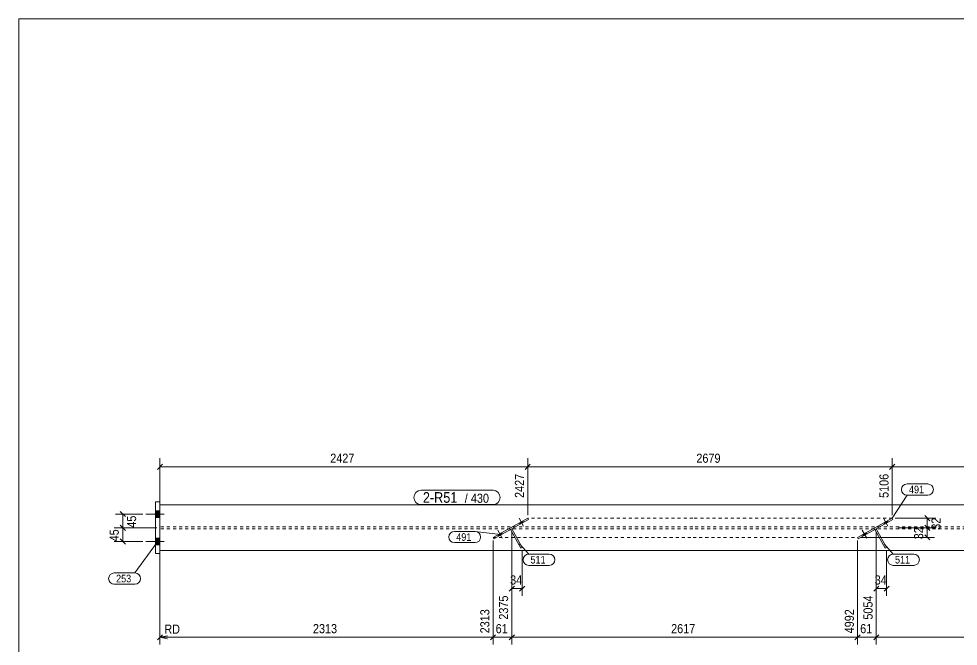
# Model space of a CAD drawing. Header units: millimetres. Extents: x 2 to 579, y 1 to 405.
# Drawn here: x 5 to 313.5, y 198.8 to 405 of the extents above; entities that cross this region are included whole.
import ezdxf

# ---------------------------------------------------------------- set-up
doc = ezdxf.new("R2010")
doc.units = ezdxf.units.MM
doc.linetypes.add('XKITLINE00', pattern=[0])
doc.linetypes.add('XKITLINE01', pattern=[4, 1, -1, 1, -1])
for name, color, linetype, lineweight in [('Bolt', 3, 'Continuous', 0), ('Dimensions', 7, 'Continuous', 0), ('DrawingSheet', 5, 'Continuous', 0), ('GraphicObject', 6, 'Continuous', 0), ('Part', 2, 'Continuous', 0), ('PartMark', 7, 'Continuous', 0)]:
    doc.layers.add(name, color=color, linetype=linetype, lineweight=lineweight)
doc.styles.add('ARIAL', font='ARIAL.TTF')

# ---------------------------------------------------------------- blocks, each defined once
blk = doc.blocks.new('*A12')
at = {"layer": 'Bolt'}
for points in [[(51.35, 241.17), (49.85, 241.17), (49.85, 243.37), (51.35, 243.37)], [(51.35, 241.17), (49.85, 241.17), (49.85, 243.37), (51.35, 243.37)], [(51.35, 241.17), (49.85, 241.17), (49.85, 243.37), (51.35, 243.37)], [(51.35, 232.17), (49.85, 232.17), (49.85, 234.37), (51.35, 234.37)], [(51.35, 232.17), (49.85, 232.17), (49.85, 234.37), (51.35, 234.37)], [(51.35, 232.17), (49.85, 232.17), (49.85, 234.37), (51.35, 234.37)]]:
    blk.add_hatch(color=3, dxfattribs=at).paths.add_polyline_path(points, flags=17)
at = {"layer": 'Bolt', "color": 3, "linetype": 'XKITLINE00', "lineweight": 0}
for p, q in [((46.75, 242.27), (52.75, 242.27)), ((46.75, 242.27), (52.75, 242.27)), ((46.75, 242.27), (52.75, 242.27)), ((49.85, 243.37), (51.35, 243.37)), ((49.85, 243.37), (51.35, 243.37)), ((49.85, 243.37), (51.35, 243.37)), ((49.85, 241.17), (51.35, 241.17)), ((49.85, 241.17), (51.35, 241.17)), ((49.85, 241.17), (51.35, 241.17)), ((46.75, 233.27), (52.75, 233.27)), ((46.75, 233.27), (52.75, 233.27)), ((46.75, 233.27), (52.75, 233.27)), ((49.85, 234.37), (51.35, 234.37)), ((49.85, 234.37), (51.35, 234.37)), ((49.85, 234.37), (51.35, 234.37)), ((49.85, 232.17), (51.35, 232.17)), ((49.85, 232.17), (51.35, 232.17)), ((49.85, 232.17), (51.35, 232.17))]:
    blk.add_line(p, q, dxfattribs=at)
blk = doc.blocks.new('*A14')
at = {"layer": 'Bolt'}
for points in [[(289.27, 238.93), (289.03, 239.37), (290.25, 240.05), (290.49, 239.61)], [(289.27, 238.93), (289.03, 239.37), (290.25, 240.05), (290.49, 239.61)], [(282.28, 235.05), (282.03, 235.49), (283.26, 236.17), (283.5, 235.73)], [(282.28, 235.05), (282.03, 235.49), (283.26, 236.17), (283.5, 235.73)]]:
    blk.add_hatch(color=3, dxfattribs=at).paths.add_polyline_path(points, flags=17)
at = {"layer": 'Bolt', "color": 3, "linetype": 'XKITLINE00', "lineweight": 0}
for p, q in [((290.45, 238.26), (288.99, 240.88)), ((290.45, 238.26), (288.99, 240.88)), ((289.27, 238.93), (289.03, 239.37)), ((289.27, 238.93), (289.03, 239.37)), ((290.49, 239.61), (290.25, 240.05)), ((290.49, 239.61), (290.25, 240.05)), ((283.45, 234.38), (282, 237)), ((283.45, 234.38), (282, 237)), ((282.28, 235.05), (282.03, 235.49)), ((282.28, 235.05), (282.03, 235.49)), ((283.5, 235.73), (283.26, 236.17)), ((283.5, 235.73), (283.26, 236.17))]:
    blk.add_line(p, q, dxfattribs=at)
blk = doc.blocks.new('*A15')
at = {"layer": 'Bolt'}
for points in [[(169.56, 238.93), (169.32, 239.37), (170.54, 240.05), (170.79, 239.61)], [(169.56, 238.93), (169.32, 239.37), (170.54, 240.05), (170.79, 239.61)], [(162.57, 235.05), (162.32, 235.49), (163.55, 236.17), (163.79, 235.73)], [(162.57, 235.05), (162.32, 235.49), (163.55, 236.17), (163.79, 235.73)]]:
    blk.add_hatch(color=3, dxfattribs=at).paths.add_polyline_path(points, flags=17)
at = {"layer": 'Bolt', "color": 3, "linetype": 'XKITLINE00', "lineweight": 0}
for p, q in [((170.74, 238.26), (169.28, 240.88)), ((170.74, 238.26), (169.28, 240.88)), ((169.56, 238.93), (169.32, 239.37)), ((169.56, 238.93), (169.32, 239.37)), ((170.79, 239.61), (170.54, 240.05)), ((170.79, 239.61), (170.54, 240.05)), ((163.74, 234.38), (162.29, 237)), ((163.74, 234.38), (162.29, 237)), ((162.57, 235.05), (162.32, 235.49)), ((162.57, 235.05), (162.32, 235.49)), ((163.79, 235.73), (163.55, 236.17)), ((163.79, 235.73), (163.55, 236.17))]:
    blk.add_line(p, q, dxfattribs=at)
blk = doc.blocks.new('*A16')
at = {"layer": 'Part', "color": 2, "linetype": 'XKITLINE00', "lineweight": 0}
for p, q in [((51.35, 245.27), (106.65, 245.27)), ((106.75, 245.27), (226.36, 245.27)), ((226.46, 245.27), (346.07, 245.27)), ((106.65, 230.27), (51.35, 230.27)), ((226.36, 230.27), (106.75, 230.27)), ((346.07, 230.27), (226.46, 230.27))]:
    blk.add_line(p, q, dxfattribs=at)
at = {"layer": 'Part', "color": 7, "linetype": 'XKITLINE01', "lineweight": 0}
for p, q in [((51.35, 230.27), (51.35, 245.27)), ((106.65, 238.09), (51.35, 238.09)), ((226.36, 238.09), (106.75, 238.09)), ((346.07, 238.09), (226.46, 238.09)), ((106.65, 237.44), (51.35, 237.44)), ((226.36, 237.44), (106.75, 237.44)), ((346.07, 237.44), (226.46, 237.44))]:
    blk.add_line(p, q, dxfattribs=at)
blk = doc.blocks.new('*A17')
at = {"layer": 'Part', "color": 2, "linetype": 'XKITLINE00', "lineweight": 0}
for p, q in [((49.85, 246.27), (51.35, 246.27)), ((49.85, 229.27), (49.85, 246.27)), ((51.35, 246.27), (51.35, 229.27)), ((51.35, 229.27), (49.85, 229.27))]:
    blk.add_line(p, q, dxfattribs=at)
blk = doc.blocks.new('*A19')
at = {"layer": 'Part', "color": 2, "linetype": 'XKITLINE00', "lineweight": 0}
for p, q in [((291.83, 240.92), (280.46, 234.61)), ((292.07, 240.49), (291.83, 240.92)), ((292.07, 240.49), (280.7, 234.18)), ((280.7, 234.18), (280.46, 234.61))]:
    blk.add_line(p, q, dxfattribs=at)
blk = doc.blocks.new('*A20')
at = {"layer": 'Part', "color": 7, "linetype": 'XKITLINE01', "lineweight": 0}
blk.add_line((286.17, 237.21), (286.6, 237.45), dxfattribs=at)
at = {"layer": 'Part', "color": 2, "linetype": 'XKITLINE00', "lineweight": 0}
for p, q in [((289.56, 231.09), (286.17, 237.21)), ((290, 231.33), (286.6, 237.45)), ((289.56, 231.09), (290, 231.33))]:
    blk.add_line(p, q, dxfattribs=at)
blk = doc.blocks.new('*A21')
at = {"layer": 'Part', "color": 2, "linetype": 'XKITLINE00', "lineweight": 0}
for p, q in [((172.12, 240.92), (160.75, 234.61)), ((172.36, 240.49), (172.12, 240.92)), ((172.36, 240.49), (160.99, 234.18)), ((160.99, 234.18), (160.75, 234.61))]:
    blk.add_line(p, q, dxfattribs=at)
blk = doc.blocks.new('*A22')
at = {"layer": 'Part', "color": 7, "linetype": 'XKITLINE01', "lineweight": 0}
blk.add_line((166.46, 237.21), (166.89, 237.45), dxfattribs=at)
at = {"layer": 'Part', "color": 2, "linetype": 'XKITLINE00', "lineweight": 0}
for p, q in [((169.85, 231.09), (166.46, 237.21)), ((170.29, 231.33), (166.89, 237.45)), ((169.85, 231.09), (170.29, 231.33))]:
    blk.add_line(p, q, dxfattribs=at)
blk = doc.blocks.new('*A23')
at = {"layer": 'GraphicObject', "color": 1, "linetype": 'XKITLINE01', "lineweight": 0}
for p, q in [((226.36, 240.92), (172.12, 240.92)), ((291.83, 240.92), (226.46, 240.92))]:
    blk.add_line(p, q, dxfattribs=at)
blk = doc.blocks.new('*A24')
at = {"layer": 'GraphicObject', "color": 1, "linetype": 'XKITLINE01', "lineweight": 0}
for p, q in [((160.75, 234.61), (226.36, 234.61)), ((226.46, 234.61), (280.46, 234.61))]:
    blk.add_line(p, q, dxfattribs=at)
blk = doc.blocks.new('*A25')
at = {"layer": 'DrawingSheet', "color": 5, "linetype": 'XKITLINE00', "lineweight": 0}
for p, q in [((579, 405), (5, 405)), ((5, 405), (5, 5))]:
    blk.add_line(p, q, dxfattribs=at)
blk = doc.blocks.new('*A57')
at = {"layer": 'Dimensions', "color": 7, "linetype": 'XKITLINE00', "lineweight": 0}
for p, q in [((293.88, 237.77), (305.75, 237.77)), ((302.5, 238.62), (304.2, 236.92)), ((303.35, 234.61), (303.35, 237.77)), ((281.46, 234.61), (305.75, 234.61)), ((302.5, 235.46), (304.2, 233.76))]:
    blk.add_line(p, q, dxfattribs=at)
at = {"layer": 'Dimensions', "color": 3}
for p in [(303.35, 237.77), (303.35, 234.61)]:
    blk.add_point(p, dxfattribs=at)
at = {"layer": 'Dimensions', "color": 3, "style": 'ARIAL', "width": 0.85}
blk.add_text('32', height=3, rotation=90.0002, dxfattribs=at).set_placement((302, 233.97))
blk = doc.blocks.new('*A58')
at = {"layer": 'Dimensions', "color": 7, "linetype": 'XKITLINE00', "lineweight": 0}
for p, q in [((292.83, 240.92), (306.2, 240.92)), ((302.5, 241.77), (304.2, 240.07)), ((303.35, 237.77), (303.35, 240.92)), ((293.88, 237.77), (306.2, 237.77)), ((302.5, 238.62), (304.2, 236.92))]:
    blk.add_line(p, q, dxfattribs=at)
at = {"layer": 'Dimensions', "color": 3}
for p in [(303.35, 240.92), (303.35, 237.77)]:
    blk.add_point(p, dxfattribs=at)
at = {"layer": 'Dimensions', "color": 3, "style": 'ARIAL', "width": 0.85}
blk.add_text('32', height=3, rotation=90.0002, dxfattribs=at).set_placement((307.7, 237.12))
blk = doc.blocks.new('*A59')
at = {"layer": 'Dimensions', "color": 7, "linetype": 'XKITLINE00', "lineweight": 0}
for p, q in [((50.35, 237.77), (36.33, 237.77)), ((38.33, 238.62), (40.03, 236.92)), ((39.18, 233.27), (39.18, 237.77)), ((45.75, 233.27), (36.33, 233.27)), ((38.33, 234.12), (40.03, 232.42))]:
    blk.add_line(p, q, dxfattribs=at)
at = {"layer": 'Dimensions', "color": 3}
for p in [(39.18, 237.77), (39.18, 233.27)]:
    blk.add_point(p, dxfattribs=at)
at = {"layer": 'Dimensions', "color": 3, "style": 'ARIAL', "width": 0.85}
blk.add_text('45', height=3, rotation=90.0002, dxfattribs=at).set_placement((37.83, 233.29))
blk = doc.blocks.new('*A60')
at = {"layer": 'Dimensions', "color": 7, "linetype": 'XKITLINE00', "lineweight": 0}
for p, q in [((45.75, 242.27), (36.78, 242.27)), ((38.33, 243.12), (40.03, 241.42)), ((39.18, 237.77), (39.18, 242.27)), ((50.35, 237.77), (36.78, 237.77)), ((38.33, 238.62), (40.03, 236.92))]:
    blk.add_line(p, q, dxfattribs=at)
at = {"layer": 'Dimensions', "color": 3}
for p in [(39.18, 242.27), (39.18, 237.77)]:
    blk.add_point(p, dxfattribs=at)
at = {"layer": 'Dimensions', "color": 3, "style": 'ARIAL', "width": 0.85}
blk.add_text('45', height=3, rotation=90.0002, dxfattribs=at).set_placement((43.53, 237.79))
blk = doc.blocks.new('*A63')
at = {"layer": 'Dimensions', "color": 7, "linetype": 'XKITLINE00', "lineweight": 0}
for p, q in [((51.35, 246.27), (51.35, 260.62)), ((172.12, 241.92), (172.12, 260.62)), ((52.2, 258.62), (50.5, 256.92)), ((51.35, 257.77), (172.12, 257.77)), ((172.97, 258.62), (171.27, 256.92))]:
    blk.add_line(p, q, dxfattribs=at)
at = {"layer": 'Dimensions', "color": 3}
for p in [(51.35, 257.77), (172.12, 257.77)]:
    blk.add_point(p, dxfattribs=at)
at = {"layer": 'Dimensions', "color": 3, "style": 'ARIAL', "width": 0.85}
blk.add_text('2427', height=3, dxfattribs=at).set_placement((107.28, 259.12))
blk.add_text('2427', height=3, rotation=90.0002, dxfattribs=at).set_placement((170.92, 247.57))
blk = doc.blocks.new('*A64')
at = {"layer": 'Dimensions', "color": 7, "linetype": 'XKITLINE00', "lineweight": 0}
for p, q in [((172.12, 241.92), (172.12, 260.62)), ((291.83, 241.92), (291.83, 260.62)), ((172.97, 258.62), (171.27, 256.92)), ((172.12, 257.77), (291.83, 257.77)), ((292.67, 258.62), (290.98, 256.92))]:
    blk.add_line(p, q, dxfattribs=at)
at = {"layer": 'Dimensions', "color": 3}
for p in [(172.12, 257.77), (291.83, 257.77)]:
    blk.add_point(p, dxfattribs=at)
at = {"layer": 'Dimensions', "color": 3, "style": 'ARIAL', "width": 0.85}
blk.add_text('2679', height=3, dxfattribs=at).set_placement((227.52, 259.12))
blk.add_text('5106', height=3, rotation=90.0002, dxfattribs=at).set_placement((290.63, 247.57))
blk = doc.blocks.new('*A65')
at = {"layer": 'Dimensions', "color": 7, "linetype": 'XKITLINE00', "lineweight": 0}
for p, q in [((291.83, 241.92), (291.83, 260.62)), ((401.47, 246.27), (401.47, 260.62)), ((292.67, 258.62), (290.98, 256.92)), ((291.83, 257.77), (401.47, 257.77)), ((402.32, 258.62), (400.62, 256.92))]:
    blk.add_line(p, q, dxfattribs=at)
at = {"layer": 'Dimensions', "color": 3}
for p in [(291.83, 257.77), (401.47, 257.77)]:
    blk.add_point(p, dxfattribs=at)
at = {"layer": 'Dimensions', "color": 3, "style": 'ARIAL', "width": 0.85}
blk.add_text('2397', height=3, dxfattribs=at).set_placement((342.2, 259.12))
blk.add_text('7503', height=3, rotation=90.0002, dxfattribs=at).set_placement((400.27, 247.57))
blk = doc.blocks.new('*A66')
at = {"layer": 'Dimensions', "color": 7, "linetype": 'XKITLINE00', "lineweight": 0}
for p, q in [((160.75, 233.61), (160.75, 199.37)), ((51.35, 229.27), (51.35, 199.37)), ((51.35, 229.27), (51.35, 199.37)), ((52.2, 202.62), (50.5, 200.92)), ((53.85, 202.27), (51.35, 201.77)), ((51.35, 201.77), (160.75, 201.77)), ((53.85, 201.27), (51.35, 201.77)), ((58.57, 201.77), (51.35, 201.77)), ((161.6, 202.62), (159.9, 200.92))]:
    blk.add_line(p, q, dxfattribs=at)
at = {"layer": 'Dimensions', "color": 3}
for p in [(51.35, 201.77), (160.75, 201.77)]:
    blk.add_point(p, dxfattribs=at)
at = {"layer": 'Dimensions', "color": 7}
blk.add_point((51.35, 201.77), dxfattribs=at)
at = {"layer": 'Dimensions', "color": 3, "style": 'ARIAL', "width": 0.85}
blk.add_text('2313', height=3, rotation=90.0002, dxfattribs=at).set_placement((159.55, 203.07))
for s, p in [('RD', (52.79, 202.97)), ('2313', (101.6, 203.12))]:
    blk.add_text(s, height=3, dxfattribs=at).set_placement(p)
blk = doc.blocks.new('*A67')
at = {"layer": 'Dimensions', "color": 7, "linetype": 'XKITLINE00', "lineweight": 0}
for p, q in [((166.89, 236.45), (166.89, 199.37)), ((160.75, 233.61), (160.75, 199.37)), ((161.6, 202.62), (159.9, 200.92)), ((160.75, 201.77), (166.89, 201.77)), ((167.74, 202.62), (166.05, 200.92))]:
    blk.add_line(p, q, dxfattribs=at)
at = {"layer": 'Dimensions', "color": 3}
for p in [(160.75, 201.77), (166.89, 201.77)]:
    blk.add_point(p, dxfattribs=at)
at = {"layer": 'Dimensions', "color": 3, "style": 'ARIAL', "width": 0.85}
blk.add_text('2375', height=3, rotation=90.0002, dxfattribs=at).set_placement((165.69, 207.57))
blk.add_text('61', height=3, dxfattribs=at).set_placement((161.6, 203.12))
blk = doc.blocks.new('*A68')
at = {"layer": 'Dimensions', "color": 7, "linetype": 'XKITLINE00', "lineweight": 0}
for p, q in [((166.89, 236.45), (166.89, 199.37)), ((280.46, 233.61), (280.46, 199.37)), ((167.74, 202.62), (166.05, 200.92)), ((166.89, 201.77), (280.46, 201.77)), ((281.31, 202.62), (279.61, 200.92))]:
    blk.add_line(p, q, dxfattribs=at)
at = {"layer": 'Dimensions', "color": 3}
for p in [(166.89, 201.77), (280.46, 201.77)]:
    blk.add_point(p, dxfattribs=at)
at = {"layer": 'Dimensions', "color": 3, "style": 'ARIAL', "width": 0.85}
blk.add_text('4992', height=3, rotation=90.0002, dxfattribs=at).set_placement((279.26, 203.07))
blk.add_text('2617', height=3, dxfattribs=at).set_placement((219.23, 203.12))
blk = doc.blocks.new('*A69')
at = {"layer": 'Dimensions', "color": 7, "linetype": 'XKITLINE00', "lineweight": 0}
for p, q in [((286.6, 236.45), (286.6, 199.37)), ((280.46, 233.61), (280.46, 199.37)), ((281.31, 202.62), (279.61, 200.92)), ((280.46, 201.77), (286.6, 201.77)), ((287.45, 202.62), (285.76, 200.92))]:
    blk.add_line(p, q, dxfattribs=at)
at = {"layer": 'Dimensions', "color": 3}
for p in [(280.46, 201.77), (286.6, 201.77)]:
    blk.add_point(p, dxfattribs=at)
at = {"layer": 'Dimensions', "color": 3, "style": 'ARIAL', "width": 0.85}
blk.add_text('5054', height=3, rotation=90.0002, dxfattribs=at).set_placement((285.4, 207.57))
blk.add_text('61', height=3, dxfattribs=at).set_placement((281.31, 203.12))
blk = doc.blocks.new('*A70')
at = {"layer": 'Dimensions', "color": 7, "linetype": 'XKITLINE00', "lineweight": 0}
for p, q in [((286.6, 236.45), (286.6, 199.37)), ((401.47, 229.27), (401.47, 199.37)), ((287.45, 202.62), (285.76, 200.92)), ((286.6, 201.77), (401.47, 201.77)), ((402.32, 202.62), (400.62, 200.92))]:
    blk.add_line(p, q, dxfattribs=at)
at = {"layer": 'Dimensions', "color": 3}
for p in [(286.6, 201.77), (401.47, 201.77)]:
    blk.add_point(p, dxfattribs=at)
at = {"layer": 'Dimensions', "color": 3, "style": 'ARIAL', "width": 0.85}
blk.add_text('7503', height=3, rotation=90.0002, dxfattribs=at).set_placement((400.27, 203.07))
blk.add_text('2449', height=3, dxfattribs=at).set_placement((339.59, 203.12))
blk = doc.blocks.new('*A71')
at = {"layer": 'Dimensions', "color": 7, "linetype": 'XKITLINE00', "lineweight": 0}
for p, q in [((166.89, 236.45), (166.89, 215.37)), ((170.29, 230.33), (170.29, 215.37)), ((167.74, 218.62), (166.05, 216.92)), ((166.89, 217.77), (170.29, 217.77)), ((171.14, 218.62), (169.44, 216.92))]:
    blk.add_line(p, q, dxfattribs=at)
at = {"layer": 'Dimensions', "color": 3}
for p in [(166.89, 217.77), (170.29, 217.77)]:
    blk.add_point(p, dxfattribs=at)
at = {"layer": 'Dimensions', "color": 3, "style": 'ARIAL', "width": 0.85}
blk.add_text('34', height=3, dxfattribs=at).set_placement((166.37, 219.12))
blk = doc.blocks.new('*A72')
at = {"layer": 'Dimensions', "color": 7, "linetype": 'XKITLINE00', "lineweight": 0}
for p, q in [((286.6, 236.45), (286.6, 215.37)), ((290, 230.33), (290, 215.37)), ((287.45, 218.62), (285.76, 216.92)), ((286.6, 217.77), (290, 217.77)), ((290.85, 218.62), (289.15, 216.92))]:
    blk.add_line(p, q, dxfattribs=at)
at = {"layer": 'Dimensions', "color": 3}
for p in [(286.6, 217.77), (290, 217.77)]:
    blk.add_point(p, dxfattribs=at)
at = {"layer": 'Dimensions', "color": 3, "style": 'ARIAL', "width": 0.85}
blk.add_text('34', height=3, dxfattribs=at).set_placement((286.08, 219.12))
blk = doc.blocks.new('*A73')
at = {"layer": 'PartMark', "color": 7, "linetype": 'XKITLINE00', "lineweight": 0}
for p, q in [((169.45, 232.47), (172.45, 229.12)), ((172.45, 229.12), (179.21, 229.12)), ((172.45, 225.42), (179.21, 225.42))]:
    blk.add_line(p, q, dxfattribs=at)
for centre, start, end in [((172.45, 227.27), 90, 270), ((179.21, 227.27), 270, 90)]:
    blk.add_arc(centre, 1.85, start, end, dxfattribs=at)
at = {"layer": 'PartMark', "color": 3, "style": 'ARIAL', "width": 0.85}
blk.add_text('511', height=2.5, dxfattribs=at).set_placement((173.05, 226.02))
blk = doc.blocks.new('*A74')
at = {"layer": 'PartMark', "color": 7, "linetype": 'XKITLINE00', "lineweight": 0}
for p, q in [((148.06, 236.57), (154.83, 236.57)), ((163.16, 235.59), (154.83, 236.57)), ((148.06, 232.87), (154.83, 232.87))]:
    blk.add_line(p, q, dxfattribs=at)
for centre, start, end in [((148.06, 234.72), 90, 270), ((154.83, 234.72), 270, 90)]:
    blk.add_arc(centre, 1.85, start, end, dxfattribs=at)
at = {"layer": 'PartMark', "color": 3, "style": 'ARIAL', "width": 0.85}
blk.add_text('491', height=2.5, dxfattribs=at).set_placement((148.66, 233.47))
blk = doc.blocks.new('*A75')
at = {"layer": 'PartMark', "color": 7, "linetype": 'XKITLINE00', "lineweight": 0}
for p, q in [((289.16, 232.47), (292.16, 229.12)), ((292.16, 229.12), (298.92, 229.12)), ((292.16, 225.42), (298.92, 225.42))]:
    blk.add_line(p, q, dxfattribs=at)
for centre, start, end in [((292.16, 227.27), 90, 270), ((298.92, 227.27), 270, 90)]:
    blk.add_arc(centre, 1.85, start, end, dxfattribs=at)
at = {"layer": 'PartMark', "color": 3, "style": 'ARIAL', "width": 0.85}
blk.add_text('511', height=2.5, dxfattribs=at).set_placement((292.76, 226.02))
blk = doc.blocks.new('*A76')
at = {"layer": 'PartMark', "color": 7, "linetype": 'XKITLINE00', "lineweight": 0}
for p, q in [((296.74, 252.18), (303.5, 252.18)), ((291.83, 240.92), (296.74, 248.48)), ((296.74, 248.48), (303.5, 248.48))]:
    blk.add_line(p, q, dxfattribs=at)
for centre, start, end in [((296.74, 250.33), 90, 270), ((303.5, 250.33), 270, 90)]:
    blk.add_arc(centre, 1.85, start, end, dxfattribs=at)
at = {"layer": 'PartMark', "color": 3, "style": 'ARIAL', "width": 0.85}
blk.add_text('491', height=2.5, dxfattribs=at).set_placement((297.34, 249.08))
blk = doc.blocks.new('*A78')
at = {"layer": 'PartMark', "color": 7, "linetype": 'XKITLINE00', "lineweight": 0}
for p, q in [((50.18, 232.7), (43.12, 222.93)), ((36.36, 222.93), (43.12, 222.93)), ((36.36, 219.23), (43.12, 219.23))]:
    blk.add_line(p, q, dxfattribs=at)
for centre, start, end in [((36.36, 221.08), 90, 270), ((43.12, 221.08), 270, 90)]:
    blk.add_arc(centre, 1.85, start, end, dxfattribs=at)
at = {"layer": 'PartMark', "color": 3, "style": 'ARIAL', "width": 0.85}
blk.add_text('253', height=2.5, dxfattribs=at).set_placement((36.96, 219.83))
blk = doc.blocks.new('*A79')
at = {"layer": 'PartMark', "color": 7, "linetype": 'XKITLINE00', "lineweight": 0}
for p, q in [((137.1, 250.07), (160.75, 250.07)), ((137.1, 245.37), (160.75, 245.37))]:
    blk.add_line(p, q, dxfattribs=at)
for centre, start, end in [((137.1, 247.72), 90, 270), ((160.75, 247.72), 270, 90)]:
    blk.add_arc(centre, 2.35, start, end, dxfattribs=at)
at = {"layer": 'PartMark', "color": 1, "style": 'ARIAL', "width": 0.85}
blk.add_text('2-R51', height=3.5, dxfattribs=at).set_placement((137.7, 245.97))
at = {"layer": 'PartMark', "color": 3, "style": 'ARIAL', "width": 0.85}
for s, p in [('/', (151.46, 245.97)), ('430', (153.47, 245.97))]:
    blk.add_text(s, height=3, dxfattribs=at).set_placement(p)

msp = doc.modelspace()

# ---------------------------------------------------------------- block references
at = {"lineweight": 0}
for name in ['*A25', '*A63', '*A64', '*A65', '*A79', '*A76', '*A17', '*A60', '*A12', '*A21', '*A15', '*A23', '*A19', '*A14', '*A58', '*A59', '*A57', '*A74', '*A67', '*A24', '*A68', '*A71', '*A22', '*A69', '*A70', '*A72', '*A20', '*A78', '*A66', '*A73', '*A75']:
    msp.add_blockref(name, (0, 0), dxfattribs=at)
at = {"layer": 'Part', "lineweight": 0}
msp.add_blockref('*A16', (0, 0), dxfattribs=at)

doc.saveas('drawing.dxf')
